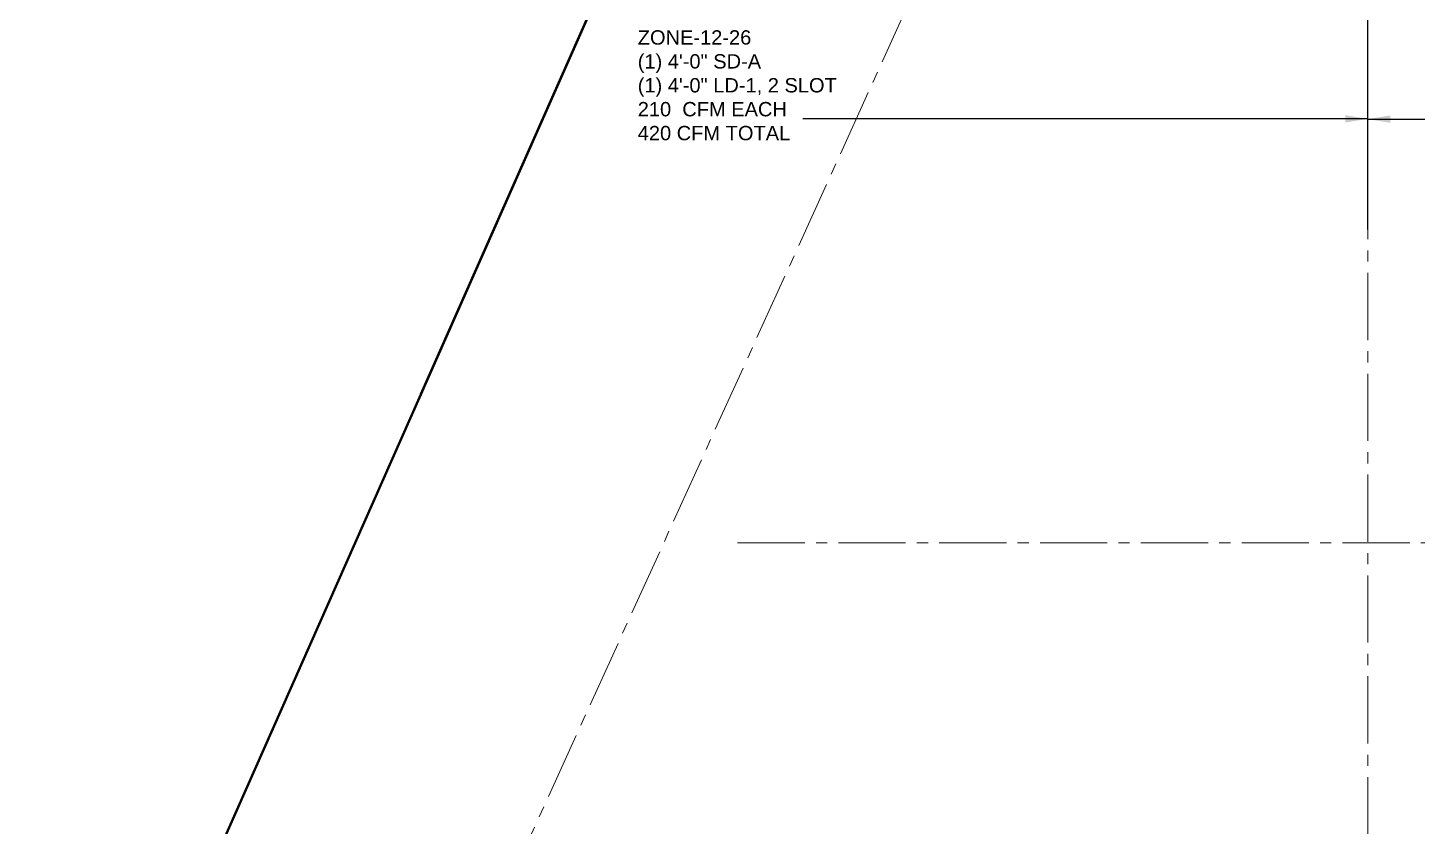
# Model space of a CAD drawing. Header units: inches. Extents: x -26012 to 27, y -11337 to 2082.
# Drawn here: x -25019 to -24274, y -465 to -37 of the extents above; entities that cross this region are included whole.
import ezdxf

# ---------------------------------------------------------------- set-up
doc = ezdxf.new("R2010")
doc.units = ezdxf.units.IN
doc.header["$LTSCALE"] = 48
doc.header["$MEASUREMENT"] = 0
doc.linetypes.add('A_Column Grid$0$CENTER2', pattern=[1.125, 0.75, -0.125, 0.125, -0.125])
for name, color, linetype in [('A106$0$C-PROP', 8, 'Continuous'), ('A_Column Grid$0$A-GRID-GRD1-15', 8, 'A_Column Grid$0$CENTER2'), ('M-HVAC-anno', 6, 'Continuous'), ('XREF', 8, 'Continuous')]:
    doc.layers.add(name, color=color, linetype=linetype)
doc.styles.add('M08', font='arial.ttf', dxfattribs={"height": 7.68})
doc.styles.get("Standard").update_dxf_attribs({"font": 'simplex.shx'})
doc.dimstyles.new('STANDARD$7', dxfattribs={"dimtxt": 0.18, "dimasz": 0.125, "dimexe": 0.18, "dimexo": 0.06, "dimgap": 0.09, "dimtad": 0, "dimtih": 1, "dimtoh": 1, "dimdec": 4, "dimzin": 0, "dimdsep": 46, "dimtxsty": 'Standard', "dimcen": 0.09, "dimadec": 0, "dimazin": 0, "dimtfac": 1, "dimtdec": 4, "dimtofl": 0, "dimtmove": 0, "dimatfit": 3, "dimfxl": 1, "dimtolj": 1, "dimtzin": 0, "dimarcsym": 0})

# ---------------------------------------------------------------- blocks, each defined once
blk = doc.blocks.new('A106')
at = {"layer": 'A106$0$C-PROP', "lineweight": 40, "flags": 128}
for points in [[(-25004.54, -676.9), (-24022.02, 1542.09), (-21061.02, 1542.09), (-21061.02, -676.9)], [(-24808.14, -233.33), (-24022.02, 1542.09), (-21061.02, 1542.09), (-21061.02, -229.32)]]:
    blk.add_lwpolyline(points, dxfattribs=at)
blk = doc.blocks.new('A_Column Grid')
at = {"layer": 'A_Column Grid$0$A-GRID-GRD1-15', "lineweight": 0}
for p, q in [((-24301.02, 1667.67), (-24301.02, -2700.91)), ((-23943.33, 1304.88), (-25689.31, -2539.42)), ((-24638.51, -312.84), (-20840.23, -312.84))]:
    blk.add_line(p, q, dxfattribs=at)

msp = doc.modelspace()

# ---------------------------------------------------------------- linework, layer by layer
at = {"layer": 'M-HVAC-anno'}
msp.add_line((-24301.02, -145.16), (-24301.02, -17.91), dxfattribs=at)

# ---------------------------------------------------------------- block references
at = {"layer": 'XREF'}
for name in ['A_Column Grid', 'A106']:
    msp.add_blockref(name, (0, 0), dxfattribs=at)

# ---------------------------------------------------------------- texts
at = {"layer": 'M-HVAC-anno', "insert": (-24691.99, -38.43), "char_height": 7.68, "width": 106.8957, "attachment_point": 1, "style": 'M08'}
msp.add_mtext('ZONE-12-26\\P(1) 4\'-0" SD-A\\P(1) 4\'-0" LD-1, 2 SLOT\\P210  CFM EACH\\P420 CFM TOTAL', dxfattribs=at)

# ---------------------------------------------------------------- leaders
at = {"layer": 'M-HVAC-anno'}
for points in [[(-24301.02, -85.86), (-24603.53, -85.86)], [(-24300.97, -86.01, 0), (-24194.81, -86.01, 0)]]:
    msp.add_leader(points, dimstyle='STANDARD$7', override={"dimscale": 96, "dimgap": 0.09, "dimtad": 0}, dxfattribs=at)

doc.saveas('drawing.dxf')
